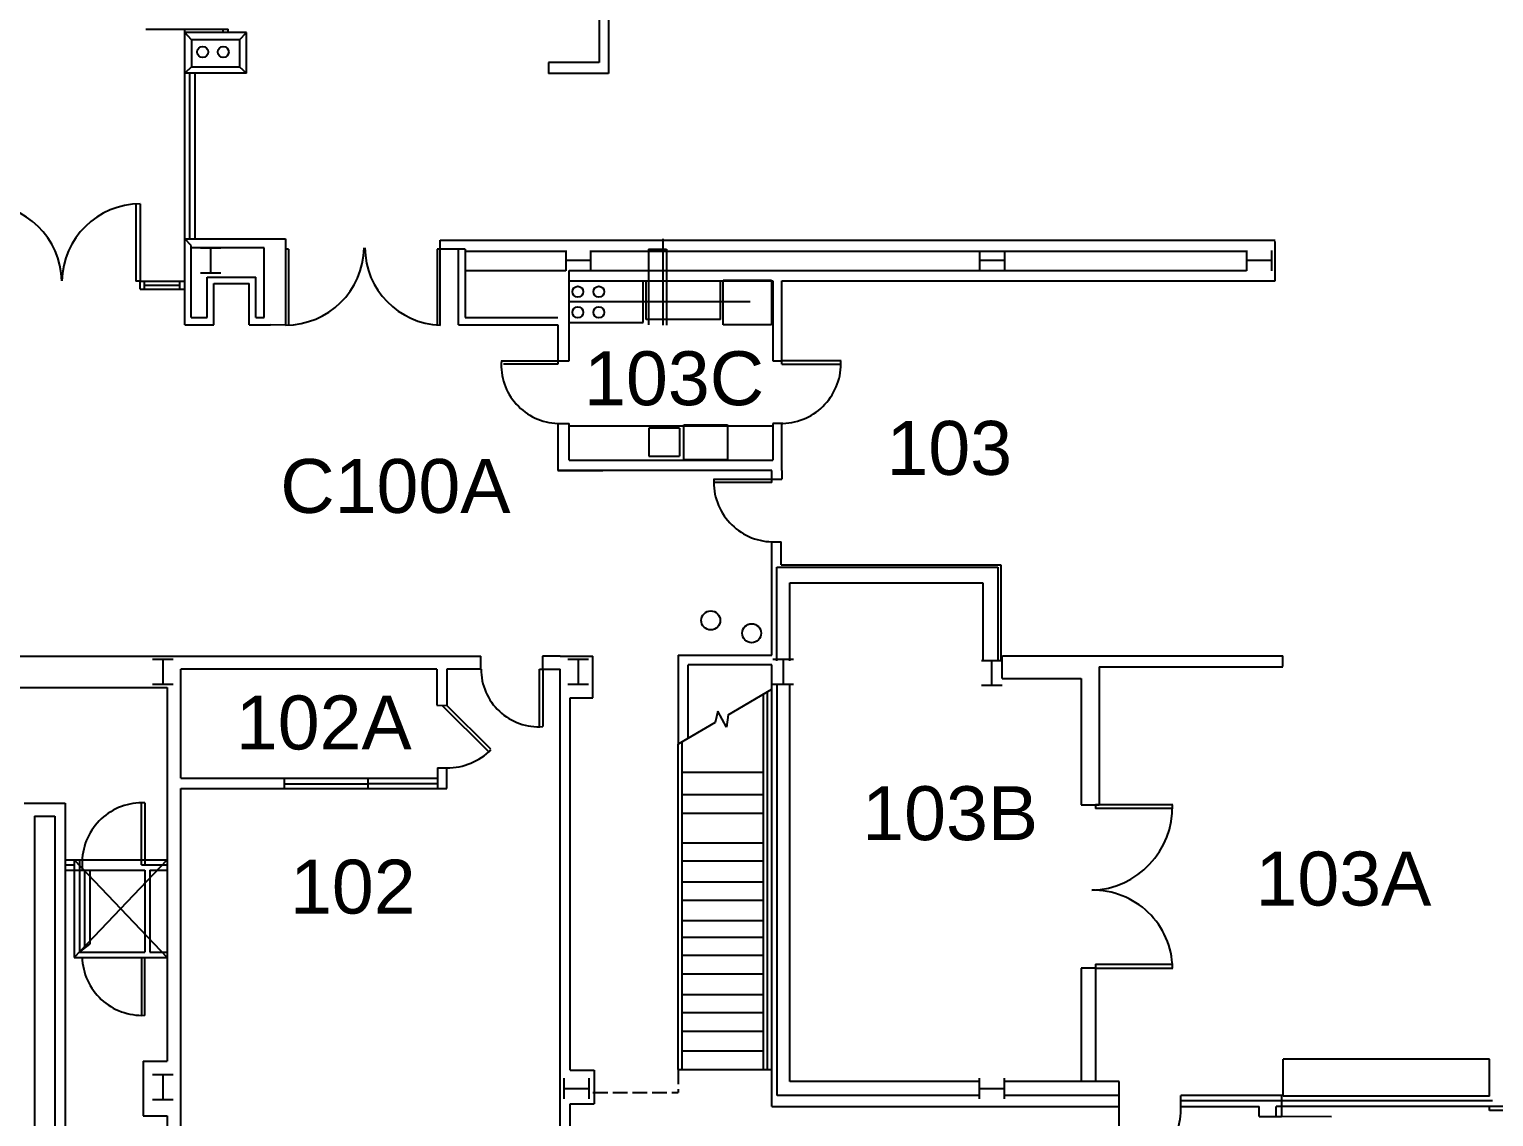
# Model space of a CAD drawing. Header units: inches. Extents: x -3488 to 2453, y 689 to 3968.
# Drawn here: x 855 to 1711, y 1798 to 2433 of the extents above; entities that cross this region are included whole.
import ezdxf

# ---------------------------------------------------------------- set-up
doc = ezdxf.new("R2010")
doc.units = ezdxf.units.IN
doc.header["$LTSCALE"] = 96
doc.header["$MEASUREMENT"] = 0
doc.linetypes.add('HIDDEN', pattern=[0.12, 0.09, -0.03])
for name, color, linetype in [('A-DOOR', 4, 'CONTINUOUS'), ('A-EDIT', 9, 'CONTINUOUS'), ('A-FLOR-HRAL', 4, 'CONTINUOUS'), ('A-FLOR-STRS', 4, 'CONTINUOUS'), ('A-FURN', 3, 'CONTINUOUS'), ('A-GLAZ', 3, 'CONTINUOUS'), ('A-PFLR-TEXT', 3, 'CONTINUOUS'), ('A-ROOF-OTLN', 6, 'HIDDEN'), ('A-WALL', 5, 'CONTINUOUS'), ('A-WALL-JAMB', 6, 'CONTINUOUS'), ('S-COLS', 6, 'CONTINUOUS')]:
    doc.layers.add(name, color=color, linetype=linetype)
doc.styles.get("Standard").update_dxf_attribs({"font": 'arial.ttf'})

msp = doc.modelspace()

# ---------------------------------------------------------------- linework, layer by layer
at = {"layer": 'A-DOOR'}
for p, q in [((923.24, 2432.87), (971.42, 2432.87)), ((917.5, 2330.88), (917.5, 2285.72)), ((920.06, 2330.94), (920.06, 2285.72)), ((1006.7, 2304.4), (1004.87, 2304.4)), ((1006.7, 2304.4), (1006.7, 2260.09)), ((1109.82, 2304.4), (1093.57, 2304.4)), ((1093.57, 2304.4), (1093.57, 2260.19)), ((1095.4, 2260.09), (1095.4, 2309.72)), ((920.06, 2285.72), (917.5, 2285.72)), ((1130.91, 2239.18), (1164.04, 2239.18)), ((1164.04, 2237.26), (1132.24, 2237.26)), ((1164.04, 2239.18), (1164.04, 2237.26)), ((1294.9, 2237.26), (1294.9, 2239.18)), ((1329.61, 2239.18), (1294.9, 2239.18)), ((1294.9, 2237.26), (1329.65, 2237.26)), ((1289.12, 2168.09), (1255.01, 2168.09)), ((1255.05, 2170.01), (1289.12, 2170.01)), ((1289.12, 2168.09), (1289.12, 2170.01)), ((1153.37, 2059.17), (1165.35, 2059.17)), ((1153.37, 2025.54), (1153.37, 2059.17)), ((1155.3, 2059.17), (1155.3, 2025.54)), ((1096.5, 2037.95), (1123.32, 2011.13)), ((1099.23, 2037.93), (1124.72, 2012.45)), ((920.73, 1944.72), (920.73, 1981.11)), ((922.65, 1981.07), (922.65, 1944.72)), ((1478.33, 1979.85), (1478.33, 1977.63)), ((1523.46, 1979.85), (1478.33, 1979.85)), ((1523.51, 1977.63), (1478.33, 1977.63)), ((920.73, 1890.72), (920.73, 1856.68)), ((922.65, 1856.72), (922.65, 1890.72)), ((1478.33, 1886.73), (1478.33, 1884.49)), ((1478.33, 1886.73), (1523.46, 1886.73)), ((1478.33, 1884.49), (1523.46, 1884.49)), ((1492.08, 1764.43), (1492.08, 1803.59)), ((1616.1, 1797.57), (1583.72, 1797.73))]:
    msp.add_line(p, q, dxfattribs=at)
for centre, radius, start, end in [((828.05, 2284.79), 46.15, 1.33016, 89.65926), ((920.33, 2284.79), 46.15, 90.34074, 178.66984), ((1005.01, 2305.97), 45.87, 269.82211, 359.04109), ((1096.9, 2305.65), 45.58, 180.57016, 268.12546), ((1165.15, 2236.78), 34.16, 175.97981, 268.14967), ((1294.57, 2237.54), 34.91, 271.5741, 2.6885), ((1290.09, 2168.37), 34.91, 177.3115, 268.4259), ((1152.81, 2059.06), 33.61, 179.81097, 274.21258), ((1099.67, 2036.95), 35.48, 269.28785, 315.553), ((921.01, 1946.04), 34.91, 87.3115, 178.4259), ((1474.37, 1978.74), 48.87, 271.93904, 1.29529), ((1477.01, 1883.69), 46.23, 0.9943, 91.20908), ((921.01, 1891.76), 34.91, 181.5741, 272.6885), ((1490.86, 1801.85), 37.27, 271.88476, 2.66975)]:
    msp.add_arc(centre, radius, start, end, dxfattribs=at)
at = {"layer": 'A-EDIT'}
for p, q in [((968.23, 2432.87), (968.23, 2430.91)), ((971.42, 2430.91), (971.42, 2432.87)), ((1139.46, 2260.17), (1156.34, 2260.17)), ((1234.46, 2175.18), (1184.6, 2175.18)), ((1263.54, 2032.31), (1289.09, 2047.34)), ((1257.58, 2034.53), (1255.94, 2027.84)), ((1262.69, 2025.1), (1257.58, 2034.53)), ((1263.54, 2032.31), (1262.69, 2025.1)), ((1255.94, 2027.84), (1234.46, 2015.21)), ((881.52, 1947.72), (935.71, 1890.72)), ((881.52, 1890.72), (935.71, 1947.72)), ((1587.9, 1809.59), (1587.9, 1831.19)), ((1708.5, 1831.19), (1587.9, 1831.19)), ((1708.5, 1809.59), (1708.5, 1831.19)), ((1708.5, 1809.59), (1587.9, 1809.59))]:
    msp.add_line(p, q, dxfattribs=at)
for centre, radius in [((956.52, 2419.62), 3.2), ((968.56, 2419.62), 3.2), ((1253.41, 2087.57), 5.55), ((1277.32, 2080.08), 5.55)]:
    msp.add_circle(centre, radius, dxfattribs=at)
at = {"layer": 'A-FLOR-HRAL'}
for p, q in [((1286.5, 1825.29), (1286.5, 2045.82)), ((1284.3, 1825.29), (1284.3, 2044.52)), ((1234.46, 1825.29), (1234.46, 2015.21)), ((1236.7, 1825.29), (1236.7, 2016.53))]:
    msp.add_line(p, q, dxfattribs=at)
at = {"layer": 'A-FLOR-STRS'}
for p, q in [((1284.3, 1998.71), (1236.7, 1998.71)), ((1284.3, 1985.58), (1236.7, 1985.58)), ((1284.3, 1974.7), (1236.7, 1974.7)), ((1284.3, 1957.45), (1236.7, 1957.45)), ((1284.3, 1946.89), (1236.7, 1946.89)), ((1284.3, 1934.73), (1236.7, 1934.73)), ((1284.3, 1923.85), (1236.7, 1923.85)), ((1284.3, 1912.01), (1236.7, 1912.01)), ((1284.3, 1902.41), (1236.7, 1902.41)), ((1284.3, 1891.85), (1236.7, 1891.85)), ((1284.3, 1880.96), (1236.7, 1880.96)), ((1284.3, 1868.8), (1236.7, 1868.8)), ((1284.3, 1858.25), (1236.7, 1858.25)), ((1284.3, 1847.34), (1236.7, 1847.34)), ((1284.3, 1835.84), (1236.7, 1835.84)), ((1234.46, 1825.29), (1289.09, 1825.29))]:
    msp.add_line(p, q, dxfattribs=at)
at = {"layer": 'A-FURN'}
for p, q in [((1216.99, 2304.4), (1216.99, 2260.17)), ((1216.99, 2304.4), (1227.49, 2304.4)), ((1225.67, 2260.09), (1225.67, 2310.41)), ((1227.49, 2304.4), (1227.49, 2260.12)), ((1213.85, 2261.54), (1213.85, 2285.91)), ((1215.68, 2263.35), (1215.68, 2286.02)), ((1259.15, 2263.35), (1259.15, 2285.91)), ((1260.7, 2260.3), (1260.7, 2286.03)), ((1288.86, 2286.03), (1260.7, 2286.03)), ((1288.86, 2286.03), (1288.86, 2260.3)), ((1276.52, 2273.69), (1170.76, 2273.69)), ((1170.76, 2261.54), (1213.85, 2261.54)), ((1259.15, 2263.35), (1215.68, 2263.35)), ((1288.86, 2260.3), (1260.7, 2260.3)), ((1289.91, 2200.97), (1170.76, 2200.97)), ((1217.32, 2199.95), (1217.32, 2183.6)), ((1235.21, 2199.95), (1217.32, 2199.95)), ((1235.21, 2199.95), (1235.21, 2183.6)), ((1237.7, 2201.82), (1263.18, 2201.82)), ((1237.7, 2181.32), (1237.7, 2201.82)), ((1263.18, 2201.82), (1263.18, 2181.32)), ((1217.32, 2183.6), (1235.21, 2183.6)), ((1263.18, 2181.32), (1237.7, 2181.32)), ((876.21, 1947.72), (935.71, 1947.72)), ((876.21, 1944.72), (881.52, 1944.72)), ((881.52, 1947.72), (881.52, 1890.72)), ((884.52, 1947.72), (884.52, 1893.72)), ((886.11, 1947), (886.11, 1941.72)), ((920.73, 1944.72), (935.71, 1944.72)), ((876.21, 1941.72), (922.65, 1941.72)), ((887.52, 1941.72), (887.52, 1896.1)), ((890.52, 1941.72), (890.52, 1898.48)), ((922.65, 1941.72), (922.65, 1893.72)), ((925.65, 1941.72), (935.71, 1941.72)), ((925.65, 1941.72), (925.65, 1893.72)), ((884.52, 1893.72), (890.52, 1898.48)), ((884.52, 1893.72), (922.65, 1893.72)), ((925.65, 1893.72), (935.71, 1893.72)), ((881.52, 1890.72), (935.71, 1890.72))]:
    msp.add_line(p, q, dxfattribs=at)
for centre in [(1175.76, 2279.56), (1188.01, 2279.56), (1175.76, 2267.52), (1188.01, 2267.52)]:
    msp.add_circle(centre, 3.2, dxfattribs=at)
at = {"layer": 'A-GLAZ'}
for p, q in [((946.09, 2310.72), (946.09, 2407.48)), ((949.09, 2310.72), (949.09, 2407.48)), ((952.09, 2310.72), (952.09, 2407.48)), ((922.57, 2285.72), (943.14, 2285.72)), ((922.57, 2283.44), (943.14, 2283.44)), ((922.57, 2281.15), (943.14, 2281.15)), ((1004.1, 1995.32), (1093.72, 1995.32)), ((1004.1, 1992.17), (1053.05, 1992.17)), ((1004.1, 1989.32), (1093.72, 1989.32)), ((1093.72, 1992.17), (1053.05, 1992.17))]:
    msp.add_line(p, q, dxfattribs=at)
at = {"layer": 'A-ROOF-OTLN'}
for p in [(1234.46, 1825.29), (1184.6, 1811.87)]:
    msp.add_line(p, (1234.46, 1811.87), dxfattribs=at)
at = {"layer": 'A-WALL'}
for p, q in [((1193.63, 2912.03), (1193.63, 2407.03)), ((1188.13, 2510.53), (1188.13, 2413.53)), ((946.09, 2430.49), (946.09, 2432.87)), ((950.09, 2426.67), (946.09, 2430.91)), ((946.09, 2407.17), (946.09, 2430.91)), ((982.09, 2430.91), (946.09, 2430.91)), ((978.08, 2426.66), (982.09, 2430.91)), ((982.09, 2407.17), (982.09, 2430.91)), ((950.09, 2426.67), (950.09, 2410.99)), ((978.08, 2426.67), (950.09, 2426.67)), ((978.08, 2426.67), (978.08, 2410.98)), ((1188.13, 2413.53), (1158.63, 2413.53)), ((1158.63, 2413.53), (1158.63, 2407.03)), ((950.09, 2410.99), (946.09, 2407.17)), ((982.09, 2407.17), (946.09, 2407.17)), ((950.09, 2410.99), (978.08, 2410.99)), ((978.08, 2410.98), (982.09, 2407.16)), ((1193.63, 2407.03), (1158.63, 2407.03)), ((949.89, 2306.57), (946.09, 2310.41)), ((946.09, 2260.17), (946.09, 2310.41)), ((946.09, 2310.41), (1004.87, 2310.41)), ((949.89, 2264.52), (949.89, 2306.57)), ((992.37, 2305.23), (949.89, 2305.23)), ((992.37, 2264.52), (992.37, 2305.23)), ((1004.87, 2310.41), (1004.87, 2260.09)), ((1095.4, 2309.72), (1583.13, 2309.72)), ((1106, 2260.16), (1106, 2304.4)), ((1109.82, 2304.4), (1109.82, 2264.52)), ((1109.82, 2303.31), (1168.65, 2303.31)), ((1183.21, 2303.31), (1566.44, 2303.31)), ((1583.13, 2285.91), (1583.13, 2308.82)), ((959.16, 2288.1), (987.58, 2288.1)), ((959.16, 2264.52), (959.16, 2288.1)), ((987.58, 2264.52), (987.58, 2288.1)), ((1109.82, 2292.01), (1168.65, 2292.01)), ((1170.76, 2292.01), (1566.44, 2292.01)), ((1170.76, 2239.18), (1170.76, 2292.01)), ((1170.76, 2285.91), (1289.75, 2285.91)), ((1289.75, 2285.91), (1289.75, 2239.18)), ((1294.9, 2285.91), (1583.13, 2285.91)), ((1294.9, 2239.18), (1294.9, 2285.91)), ((962.97, 2284.29), (983.78, 2284.29)), ((962.97, 2260.17), (962.97, 2284.29)), ((983.78, 2260.17), (983.78, 2284.29)), ((946.09, 2260.17), (962.97, 2260.17)), ((949.89, 2264.52), (959.16, 2264.52)), ((983.78, 2260.17), (996.19, 2260.17)), ((987.58, 2264.52), (992.37, 2264.52)), ((1004.87, 2260.09), (996.19, 2260.17)), ((1106, 2260.16), (1164.04, 2260.16)), ((1109.82, 2264.52), (1164.04, 2264.52)), ((1164.04, 2260.16), (1164.04, 2239.18)), ((1164.04, 2239.18), (1170.76, 2239.18)), ((1289.75, 2239.18), (1294.9, 2239.18)), ((1164.04, 2202.64), (1164.04, 2175.18)), ((1164.04, 2202.64), (1170.76, 2202.64)), ((1170.76, 2181.13), (1170.76, 2202.64)), ((1289.75, 2202.64), (1289.75, 2181.13)), ((1295.53, 2202.64), (1289.75, 2202.64)), ((1294.9, 2175.18), (1294.9, 2202.64)), ((1164.04, 2175.18), (1190.26, 2175.18)), ((1289.12, 2175.18), (1164.04, 2175.18)), ((1170.76, 2181.13), (1289.75, 2181.13)), ((1289.12, 2170.01), (1289.12, 2175.18)), ((1294.9, 2175.18), (1294.9, 2170.01)), ((1289.12, 2170.01), (1294.9, 2170.01)), ((1289.09, 2067.18), (1289.09, 2133.48)), ((1289.09, 2120.01), (1289.09, 2133.48)), ((1289.09, 2133.48), (1294.54, 2133.48)), ((1294.54, 2120.01), (1294.54, 2133.48)), ((1291.96, 2064), (1291.96, 2118.76)), ((1291.96, 2118.76), (1421.14, 2118.76)), ((1294.54, 2120.01), (1422.97, 2120.01)), ((1421.14, 2118.76), (1421.14, 2063.62)), ((1422.97, 2120.01), (1422.97, 2064.52)), ((1299.59, 2064), (1299.59, 2109.51)), ((1299.59, 2109.51), (1412.47, 2109.51)), ((1412.47, 2109.51), (1412.47, 2064.52)), ((808.93, 2066.72), (1119.04, 2066.72)), ((1119.04, 2059.17), (1119.04, 2066.72)), ((1155.07, 2066.72), (1155.07, 2059.17)), ((1165.35, 2066.72), (1155.07, 2066.72)), ((1165.35, 2066.72), (1184.6, 2066.72)), ((1184.6, 2042.24), (1184.6, 2066.72)), ((1234.46, 2067.18), (1289.09, 2067.18)), ((1234.46, 2067.18), (1234.46, 2015.21)), ((1423.75, 2053.71), (1423.75, 2066.93)), ((1423.8, 2066.93), (1587.79, 2066.93)), ((1423.86, 2066.93), (1478.33, 2066.93)), ((1587.79, 2060.6), (1587.79, 2066.93)), ((1093.38, 2059.17), (943.71, 2059.17)), ((943.71, 1995.32), (943.71, 2059.17)), ((1093.38, 2059.17), (1093.38, 2037.97)), ((1099.23, 2059.17), (1099.23, 2037.93)), ((1119.04, 2059.17), (1099.23, 2059.17)), ((1165.35, 1741.91), (1165.35, 2059.17)), ((1240.24, 2018.61), (1240.24, 2061.57)), ((1289.09, 2061.57), (1240.24, 2061.57)), ((1289.09, 1803.59), (1289.09, 2061.57)), ((1423.75, 2053.71), (1469.92, 2053.71)), ((1469.92, 2053.71), (1469.92, 1979.85)), ((1480.42, 2060.42), (1587.79, 2060.42)), ((1480.42, 2060.42), (1480.42, 1979.85)), ((814.34, 2048.28), (935.71, 2048.28)), ((935.71, 2048.28), (935.71, 1830.01)), ((1292.28, 1809.94), (1292.28, 2049.44)), ((1299.59, 1818.27), (1299.59, 2049.44)), ((1093.38, 2037.97), (1099.23, 2037.93)), ((1171.35, 2042.24), (1184.6, 2042.24)), ((1171.35, 1824.89), (1171.35, 2042.24)), ((943.71, 1995.32), (1004.1, 1995.32)), ((1004.1, 1995.32), (1004.1, 1989.32)), ((1093.72, 2001.47), (1099.23, 2001.47)), ((1093.72, 2001.47), (1093.72, 1995.32)), ((1093.72, 1995.32), (1093.72, 1989.32)), ((1099.23, 1989.32), (1099.23, 2001.47)), ((943.71, 1989.32), (1004.1, 1989.32)), ((943.71, 1741.91), (943.71, 1989.32)), ((1093.72, 1989.32), (1099.23, 1989.32)), ((852.21, 1980.88), (876.21, 1980.88)), ((876.21, 1980.88), (876.21, 1597.92)), ((1469.92, 1979.85), (1480.42, 1979.85)), ((858.21, 1973.16), (858.21, 1603.58)), ((858.21, 1973.16), (870.21, 1973.16)), ((870.21, 1973.16), (870.21, 1603.58)), ((1469.92, 1884.49), (1469.92, 1818.27)), ((1478.33, 1884.49), (1469.92, 1884.49)), ((1478.33, 1884.49), (1478.33, 1818.27)), ((921.7, 1830.01), (935.71, 1830.01)), ((921.7, 1830.01), (921.7, 1798.16)), ((1171.35, 1824.89), (1185.25, 1824.89)), ((1185.25, 1824.89), (1185.25, 1805.13)), ((1410.44, 1818.27), (1299.59, 1818.27)), ((1492.08, 1818.27), (1425, 1818.27)), ((1492.08, 1803.59), (1492.08, 1818.27)), ((1410.44, 1809.94), (1292.28, 1809.94)), ((1492.08, 1809.94), (1425, 1809.94)), ((1528.08, 1803.59), (1528.08, 1809.94)), ((1587.9, 1809.94), (1528.08, 1809.94)), ((1528.08, 1807.02), (1710.13, 1807.02)), ((1586.91, 1809.88), (1586.91, 1797.71)), ((921.7, 1798.16), (935.71, 1798.16)), ((935.71, 1798.16), (935.71, 1723.61)), ((1171.35, 1741.91), (1171.35, 1805.13)), ((1171.35, 1805.13), (1185.25, 1805.13)), ((1289.09, 1803.59), (1492.08, 1803.59)), ((1528.08, 1803.59), (1573.81, 1803.59)), ((1573.81, 1797.73), (1573.81, 1803.59)), ((1573.81, 1797.73), (1586.91, 1797.71)), ((1623.74, 1803.59), (1583.72, 1803.59)), ((1583.72, 1797.73), (1583.72, 1803.59)), ((1727.86, 1803.59), (1621.33, 1803.59)), ((1708.5, 1801.19), (1708.5, 1803.59)), ((1733.72, 1801.19), (1708.5, 1801.19))]:
    msp.add_line(p, q, dxfattribs=at)
at = {"layer": 'A-WALL-JAMB'}
for p, q in [((920.06, 2281.15), (920.06, 2285.72)), ((920.06, 2285.72), (922.57, 2285.72)), ((922.57, 2281.15), (922.57, 2285.72)), ((943.14, 2281.15), (943.14, 2285.72)), ((943.14, 2285.72), (946.09, 2285.72)), ((920.06, 2281.15), (922.57, 2281.15)), ((943.14, 2281.15), (946.09, 2281.15)), ((1053.05, 1995.32), (1053.05, 1989.32))]:
    msp.add_line(p, q, dxfattribs=at)
at = {"layer": 'S-COLS'}
for p, q in [((967.21, 2305), (955.21, 2305)), ((961.21, 2290.44), (961.21, 2305)), ((1168.65, 2303.72), (1168.65, 2291.72)), ((1183.21, 2303.72), (1183.21, 2291.72)), ((1410.44, 2303.72), (1410.44, 2291.72)), ((1425, 2303.72), (1425, 2291.72)), ((1566.44, 2303.72), (1566.44, 2291.72)), ((1581, 2303.72), (1581, 2291.72)), ((1183.21, 2297.72), (1168.65, 2297.72)), ((1425, 2297.72), (1410.44, 2297.72)), ((1581, 2297.72), (1566.44, 2297.72)), ((967.21, 2290.44), (955.21, 2290.44)), ((927.21, 2064.88), (939.21, 2064.88)), ((933.21, 2064.88), (933.21, 2050.32)), ((1169.93, 2064.88), (1181.93, 2064.88)), ((1175.93, 2064.88), (1175.93, 2050.32)), ((1289.75, 2064.88), (1301.75, 2064.88)), ((1295.75, 2064.88), (1295.75, 2050.32)), ((1423.72, 2064), (1411.72, 2064)), ((1417.72, 2049.44), (1417.72, 2064)), ((927.21, 2050.32), (939.21, 2050.32)), ((1169.93, 2050.32), (1181.93, 2050.32)), ((1289.75, 2050.32), (1301.75, 2050.32)), ((1423.72, 2049.44), (1411.72, 2049.44)), ((927.21, 1822.25), (939.21, 1822.25)), ((933.21, 1822.25), (933.21, 1807.69)), ((1167.77, 1808.09), (1167.77, 1820.09)), ((1182.33, 1808.09), (1182.33, 1820.09)), ((1410.44, 1808.09), (1410.44, 1820.09)), ((1425, 1808.09), (1425, 1820.09)), ((927.21, 1807.69), (939.21, 1807.69)), ((1167.77, 1814.09), (1182.33, 1814.09)), ((1410.44, 1814.09), (1425, 1814.09))]:
    msp.add_line(p, q, dxfattribs=at)

# ---------------------------------------------------------------- texts
at = {"layer": 'A-PFLR-TEXT'}
for s, p in [('103C', (1179.4, 2213.27)), ('103', (1356.08, 2172.59)), ('C100A', (1001.88, 2150.36)), ('102A', (975.92, 2012.18)), ('103B', (1341.94, 1959.19)), ('103A', (1571.71, 1921.01)), ('102', (1007.54, 1916.28))]:
    msp.add_text(s, height=31.5, dxfattribs=at).set_placement(p)

doc.saveas('drawing.dxf')
